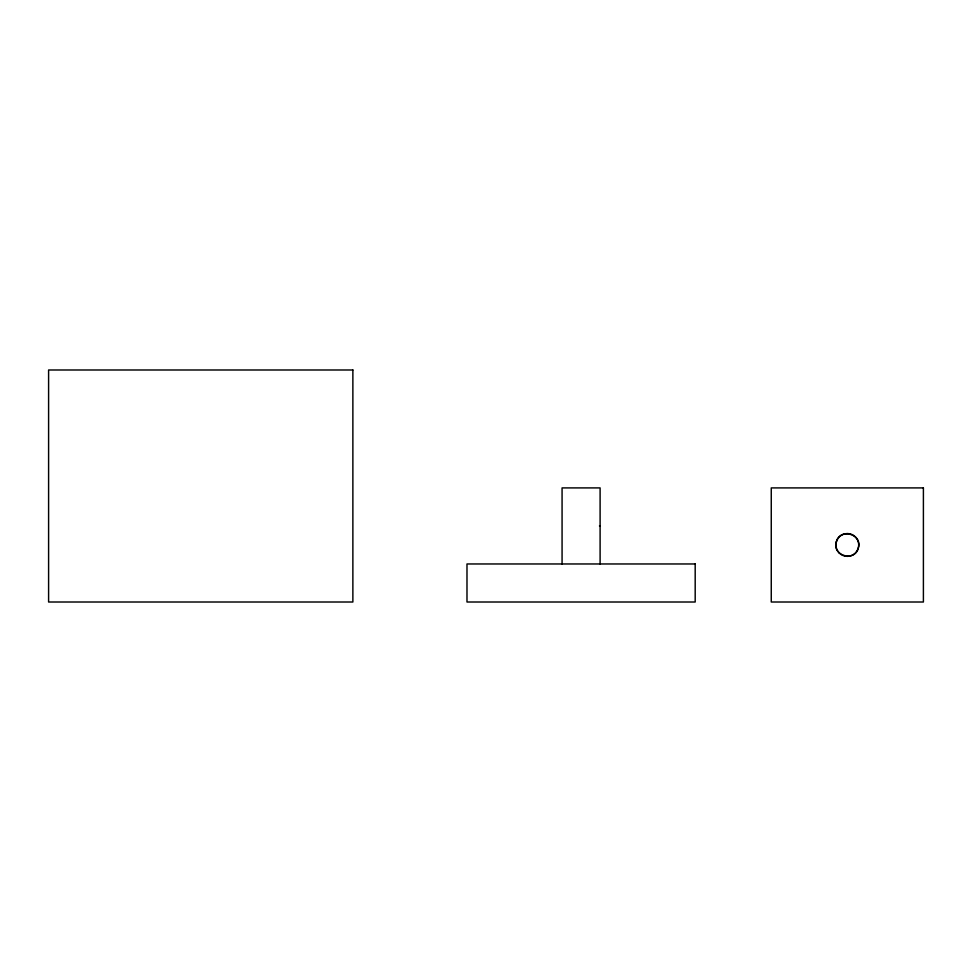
<?xml version="1.0" encoding="UTF-8"?>
<svg xmlns="http://www.w3.org/2000/svg" width="972" height="972" viewBox="0 0 972 972"><rect width="100%" height="100%" fill="white"/><g stroke="black" fill="none" stroke-linecap="round" stroke-linejoin="round"><path stroke-width="1.46" d="M599.457 525.937L600.101 525.937M600.101 563.967L600.101 487.908L562.071 487.908L562.071 563.967M836.309 541.999C831.983 556.02 855.093 562.205 858.349 547.904C862.686 533.895 839.565 527.699 836.309 541.999M352.872 369.992L48.6 369.992L48.6 602.008L352.872 602.008L352.872 369.992M923.4 487.908L771.258 487.908L771.258 602.008L923.4 602.008L923.4 487.908M695.187 563.967L466.985 563.967L466.985 602.008L695.187 602.008L695.187 563.967M839.286 553.019A11.555 11.457 -90 0 0 855.396 553.019A11.348 11.251 -90 0 0 855.396 536.884A11.555 11.457 -90 0 0 839.286 536.884A11.348 11.251 -90 0 0 839.261 553.019"/></g></svg>
